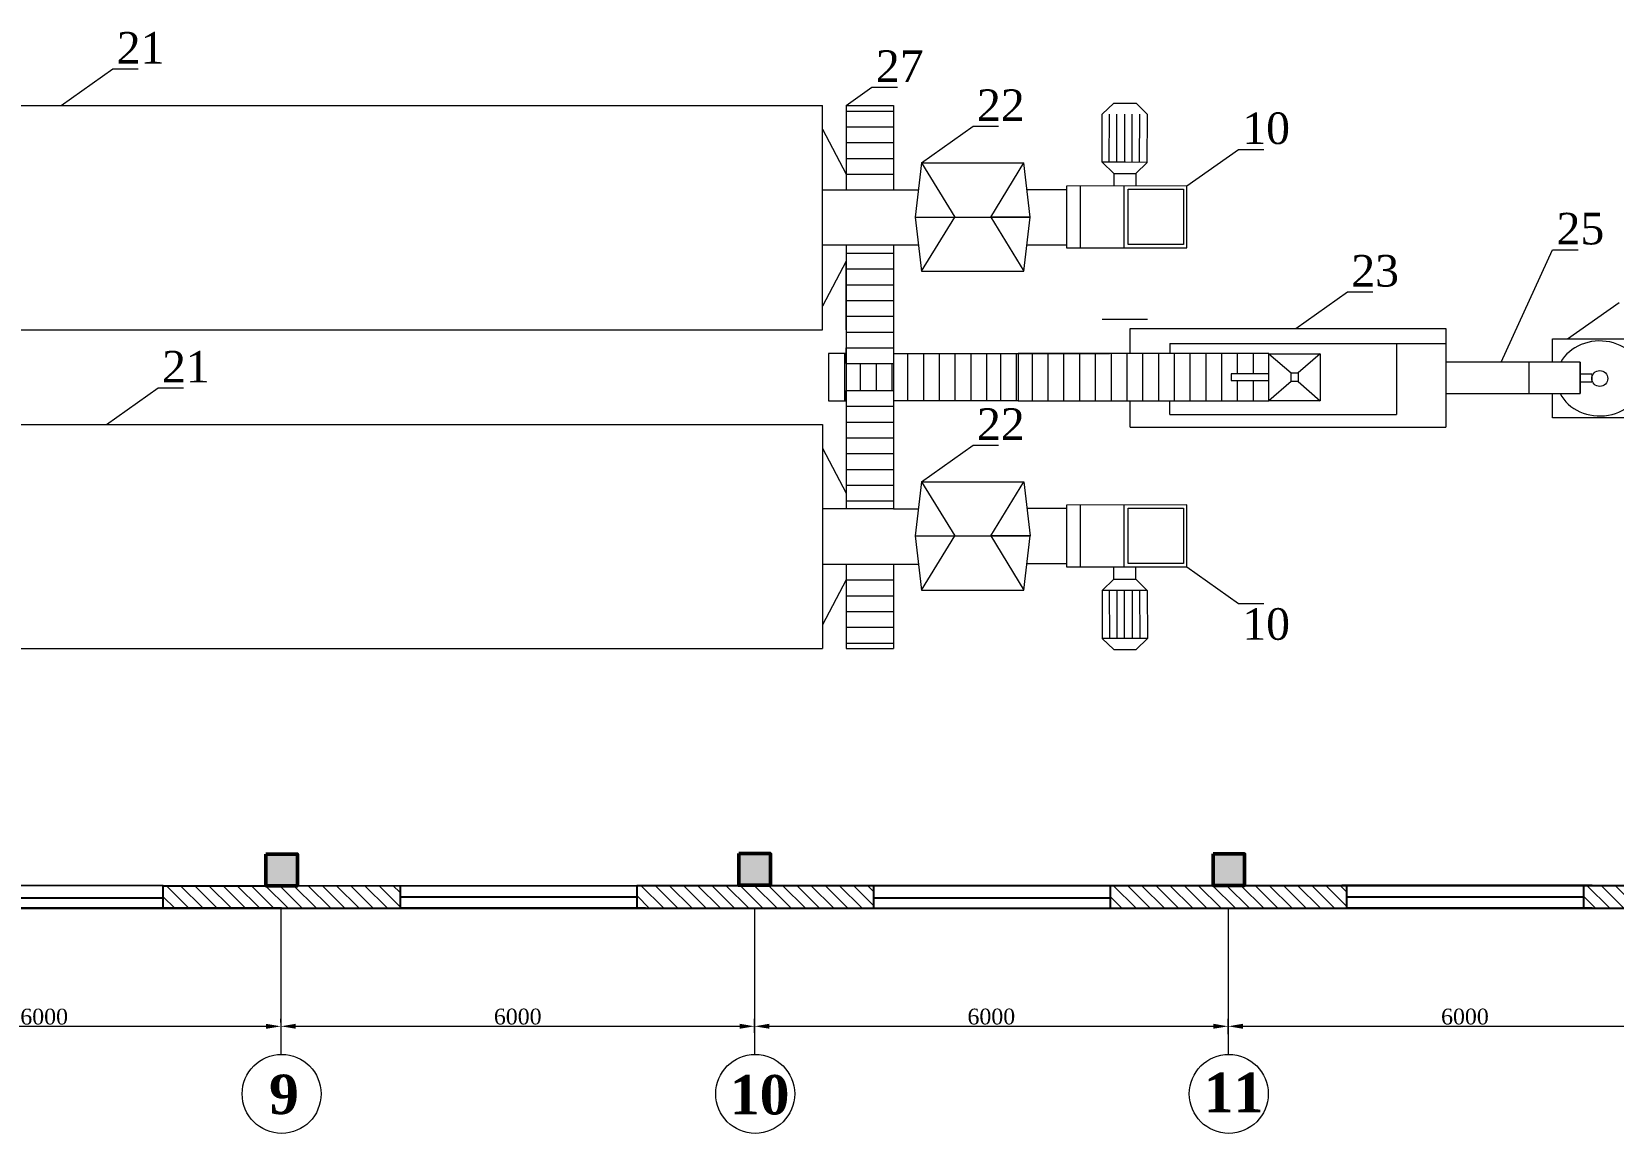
# Model space of a CAD drawing. Header units: inches. Extents: x -4475333 to 345677417, y -211198149 to 2125895.
# Drawn here: x -1854394 to -1834354, y 1209159 to 1223116 of the extents above; entities that cross this region are included whole.
import ezdxf

# ---------------------------------------------------------------- set-up
doc = ezdxf.new("R2010")
doc.units = ezdxf.units.IN
doc.header["$LTSCALE"] = 150
doc.header["$MEASUREMENT"] = 0
for name, color, linetype, lineweight in [('1. N thuong', 255, 'Continuous', 0), ('chuthichso', 8, 'Continuous', 0), ('cot', 2, 'Continuous', 50), ('KHUNG BVE', 7, 'Continuous', 0), ('NHA XUONG', 80, 'Continuous', 50)]:
    doc.layers.add(name, color=color, linetype=linetype, lineweight=lineweight)
for name, color, linetype in [('12132', 7, 'Continuous'), ('132132', 7, 'Continuous'), ('BUOC COT', 7, 'Continuous')]:
    doc.layers.add(name, color=color, linetype=linetype)
doc.styles.add('1', font='times.ttf')
doc.styles.add('CHU DAM', font='arialbd.ttf', dxfattribs={"height": 200})
doc.styles.get("Standard").update_dxf_attribs({"font": 'times.ttf', "height": 100})
doc.dimstyles.new('75', dxfattribs={"dimtxt": 200, "dimasz": 188, "dimexe": 94, "dimexo": 47, "dimgap": 20, "dimtad": 1, "dimtoh": 1, "dimdec": 0, "dimtxsty": '1', "dimcen": 2.5, "dimclrt": 256, "dimadec": 0, "dimazin": 0, "dimtfac": 1, "dimtdec": 0, "dimtix": 1, "dimtmove": 0, "dimatfit": 2, "dimfxl": 1, "dimlwd": 9, "dimlwe": 9, "dimarcsym": 0})

# ---------------------------------------------------------------- blocks, each defined once
blk = doc.blocks.new('*D132')
at = {"layer": '132132', "color": 0, "lineweight": 9, "ltscale": 3, "transparency": 16777216}
for p, q in [((-1857235, 1210468), (-1857235, 1210421)), ((-1857047, 1210515), (-1851423, 1210515)), ((-1851235, 1210468), (-1851235, 1210421))]:
    blk.add_line(p, q, dxfattribs=at)
at = {"layer": '132132', "color": 0, "lineweight": 0, "ltscale": 3, "transparency": 16777216}
for points in [[(-1857047, 1210546), (-1857047, 1210483), (-1857235, 1210515)], [(-1851423, 1210546), (-1851423, 1210483), (-1851235, 1210515)]]:
    blk.add_solid(points, dxfattribs=at)
at = {"layer": 'Defpoints', "color": 0, "lineweight": 0, "ltscale": 3, "transparency": 16777216}
for p in [(-1857235, 1210515), (-1851235, 1210515), (-1851235, 1210515)]:
    blk.add_point(p, dxfattribs=at)
at = {"layer": '132132', "lineweight": 9, "ltscale": 3, "transparency": 16777216, "insert": (-1854235, 1210636), "char_height": 200, "attachment_point": 5, "style": '1'}
blk.add_mtext('6000', dxfattribs=at)
blk = doc.blocks.new('*D133')
at = {"layer": '132132', "color": 0, "lineweight": 9, "ltscale": 3, "transparency": 16777216}
for p, q in [((-1851235, 1210562), (-1851235, 1210609)), ((-1845235, 1210562), (-1845235, 1210609)), ((-1851047, 1210515), (-1845423, 1210515))]:
    blk.add_line(p, q, dxfattribs=at)
at = {"layer": '132132', "color": 0, "lineweight": 0, "ltscale": 3, "transparency": 16777216}
for points in [[(-1851047, 1210547), (-1851047, 1210484), (-1851235, 1210515)], [(-1845423, 1210547), (-1845423, 1210484), (-1845235, 1210515)]]:
    blk.add_solid(points, dxfattribs=at)
at = {"layer": 'Defpoints', "color": 0, "lineweight": 0, "ltscale": 3, "transparency": 16777216}
for p in [(-1851235, 1210515), (-1845235, 1210515), (-1845235, 1210515)]:
    blk.add_point(p, dxfattribs=at)
at = {"layer": '132132', "lineweight": 9, "ltscale": 3, "transparency": 16777216, "insert": (-1848235, 1210637), "char_height": 200, "attachment_point": 5, "style": '1'}
blk.add_mtext('6000', dxfattribs=at)
blk = doc.blocks.new('*D134')
at = {"layer": '132132', "color": 0, "lineweight": 9, "ltscale": 3, "transparency": 16777216}
for p, q in [((-1845235, 1210432), (-1845235, 1210609)), ((-1839235, 1210432), (-1839235, 1210609)), ((-1845047, 1210515), (-1839423, 1210515))]:
    blk.add_line(p, q, dxfattribs=at)
at = {"layer": '132132', "color": 0, "lineweight": 0, "ltscale": 3, "transparency": 16777216}
for points in [[(-1845047, 1210547), (-1845047, 1210484), (-1845235, 1210515)], [(-1839423, 1210547), (-1839423, 1210484), (-1839235, 1210515)]]:
    blk.add_solid(points, dxfattribs=at)
at = {"layer": 'Defpoints', "color": 0, "lineweight": 0, "ltscale": 3, "transparency": 16777216}
for p in [(-1845235, 1210385), (-1839235, 1210515), (-1839235, 1210385)]:
    blk.add_point(p, dxfattribs=at)
at = {"layer": '132132', "lineweight": 9, "ltscale": 3, "transparency": 16777216, "insert": (-1842235, 1210637), "char_height": 200, "attachment_point": 5, "style": '1'}
blk.add_mtext('6000', dxfattribs=at)
blk = doc.blocks.new('*D135')
at = {"layer": '132132', "color": 0, "lineweight": 9, "ltscale": 3, "transparency": 16777216}
for p, q in [((-1839235, 1210417), (-1839235, 1210609)), ((-1833235, 1210417), (-1833235, 1210609)), ((-1839047, 1210515), (-1833423, 1210515))]:
    blk.add_line(p, q, dxfattribs=at)
at = {"layer": '132132', "color": 0, "lineweight": 0, "ltscale": 3, "transparency": 16777216}
for points in [[(-1839047, 1210547), (-1839047, 1210484), (-1839235, 1210515)], [(-1833423, 1210547), (-1833423, 1210484), (-1833235, 1210515)]]:
    blk.add_solid(points, dxfattribs=at)
at = {"layer": 'Defpoints', "color": 0, "lineweight": 0, "ltscale": 3, "transparency": 16777216}
for p in [(-1833235, 1210515), (-1833235, 1210370), (-1839235, 1210370)]:
    blk.add_point(p, dxfattribs=at)
at = {"layer": '132132', "lineweight": 9, "ltscale": 3, "transparency": 16777216, "insert": (-1836235, 1210637), "char_height": 200, "attachment_point": 5, "style": '1'}
blk.add_mtext('6000', dxfattribs=at)

msp = doc.modelspace()

# ---------------------------------------------------------------- hatches: boundary and pattern name
at = {"layer": '12132', "lineweight": 5}
for points in [[(-1851026.1, 1212296.5), (-1851026.1, 1212696.5), (-1851426.1, 1212696.5), (-1851426.1, 1212296.5)], [(-1845034.9, 1212302.2), (-1845034.9, 1212702.2), (-1845434.9, 1212702.2), (-1845434.9, 1212302.2)], [(-1839026.1, 1212299.9), (-1839026.1, 1212699.9), (-1839426.1, 1212699.9), (-1839426.1, 1212299.9)]]:
    msp.add_hatch(color=7, dxfattribs=at).paths.add_polyline_path(points)
h = msp.add_hatch(dxfattribs=at)
h.set_pattern_fill('ANSI31', color=3, scale=40, angle=-90, style=0)
h.set_pattern_definition([(315, (-1911185.49, 4439747.26), (89.802561, 89.802561), [])])
h.paths.add_polyline_path([(-1851123.2, 1212010.2), (-1849726, 1212010.2), (-1849726, 1212299.9), (-1850623.2, 1212299.7), (-1852726.1, 1212299.7), (-1852726.1, 1212010.2)])
h = msp.add_hatch(dxfattribs=at)
h.set_pattern_fill('ANSI31', color=3, scale=40, angle=-90, style=0)
h.set_pattern_definition([(315, (-1905350.7, 4439747.26), (89.802561, 89.802561), [])])
h.paths.add_polyline_path([(-1845288.4, 1212010.2), (-1843726.1, 1212010.2), (-1843726.1, 1212299.7), (-1844788.4, 1212299.7), (-1846726.1, 1212299), (-1846726.1, 1212009.3)])
h = msp.add_hatch(dxfattribs=at)
h.set_pattern_fill('ANSI31', color=3, scale=40, angle=-90, style=0)
h.set_pattern_definition([(315, (-1899185.49, 4439747.26), (89.802561, 89.802561), [])])
h.paths.add_polyline_path([(-1839123.2, 1212010.2), (-1837734.9, 1212010.2), (-1837734.9, 1212299.9), (-1838623.2, 1212299.7), (-1840726.1, 1212299.7), (-1840726.1, 1212010.2)])
h = msp.add_hatch(dxfattribs=at)
h.set_pattern_fill('ANSI31', color=3, scale=40, angle=-90, style=0)
h.set_pattern_definition([(315, (-1893185.49, 4439747.26), (89.802561, 89.802561), [])])
h.paths.add_polyline_path([(-1833123.2, 1212010.2), (-1831726, 1212010.2), (-1831726, 1212299.9), (-1832623.2, 1212299.7), (-1834734.9, 1212299.7), (-1834734.9, 1212010.2)])

# ---------------------------------------------------------------- linework, layer by layer
at = {"color": 3}
for p, q in [((-1852726.1, 1212296.5), (-1855560.9, 1212296.8)), ((-1852726.1, 1212010.2), (-1852726.1, 1212299.7)), ((-1852726.1, 1212296.5), (-1851226.1, 1212296.5)), ((-1851226.1, 1212296.5), (-1845226.1, 1212299.9)), ((-1849726.1, 1212296.5), (-1846726.1, 1212299.9)), ((-1849726.1, 1212297.4), (-1849726.1, 1212011.1)), ((-1846726.1, 1212299.9), (-1837623.6, 1212299.9)), ((-1846726.1, 1212299.9), (-1846726.1, 1212010.2)), ((-1845226.1, 1212299.9), (-1839226.1, 1212299.9)), ((-1843726.1, 1212299.7), (-1843726.1, 1212010.2)), ((-1840726.1, 1212010.2), (-1840726.1, 1212299.7)), ((-1839226.1, 1212299.9), (-1833226.1, 1212299.9)), ((-1837398.6, 1212299.9), (-1837796.5, 1212299.9)), ((-1837734.9, 1212299.9), (-1837734.9, 1212010.2)), ((-1837734.9, 1212299.9), (-1834734.9, 1212299.9)), ((-1834623.6, 1212299.9), (-1837623.6, 1212299.9)), ((-1834623.6, 1212299.9), (-1837183.5, 1212299.9)), ((-1836232.5, 1212299.9), (-1836032.5, 1212299.9)), ((-1834734.9, 1212299.9), (-1834734.9, 1212010.2)), ((-1834623.6, 1212299.9), (-1831814.7, 1212299.9)), ((-1852726.1, 1212140.3), (-1855726.1, 1212140.3)), ((-1852726.1, 1212010.2), (-1855560.9, 1212010.2)), ((-1853060.9, 1212010.2), (-1852226.1, 1212010.2)), ((-1852726.1, 1212010.2), (-1849614.7, 1212011)), ((-1852726.1, 1212010.2), (-1851026.1, 1212010.1)), ((-1851226.1, 1212010.1), (-1852726.1, 1212010.1)), ((-1851026.1, 1212010.1), (-1827226.1, 1212010.1)), ((-1849726.1, 1212155.9), (-1846726.1, 1212155.9)), ((-1846726.1, 1212011.1), (-1849726.1, 1212011.1)), ((-1846614.7, 1212011.1), (-1849174.6, 1212011.1)), ((-1846614.7, 1212011), (-1837623.6, 1212010.1)), ((-1840726.1, 1212140.3), (-1843726.1, 1212140.3)), ((-1837734.9, 1212155), (-1834734.9, 1212155)), ((-1834734.9, 1212010.2), (-1837734.9, 1212010.2)), ((-1834623.6, 1212010.2), (-1837183.5, 1212010.2)), ((-1834623.6, 1212010.1), (-1831814.7, 1212010.1))]:
    msp.add_line(p, q, dxfattribs=at)
msp.add_lwpolyline([(-1855560.9, 1212010.2), (-1852726.1, 1212010.2), (-1852726.1, 1212010.2)], dxfattribs=at)
at = {"layer": '1. N thuong', "lineweight": 0}
for p, q in [((-1844073.6, 1222179.9), (-1843747.2, 1222411.9)), ((-1843747.2, 1222411.9), (-1843424.3, 1222411.9)), ((-1840829.5, 1222069.4), (-1840682.3, 1222210.2)), ((-1840682.3, 1222210.2), (-1840402.1, 1222209.5)), ((-1840258.6, 1222068), (-1840402.1, 1222209.5)), ((-1859963.6, 1222179.9), (-1844373.6, 1222179.9)), ((-1844373.6, 1219339.9), (-1844373.6, 1222179.9)), ((-1844073.6, 1222179.9), (-1844073.6, 1221109.9)), ((-1844073.6, 1222179.9), (-1843473.6, 1222179.9)), ((-1844073.6, 1222179.9), (-1844073.6, 1221109.9)), ((-1844073.6, 1222179.9), (-1843473.6, 1222179.9)), ((-1844073.6, 1222179.9), (-1843473.6, 1222179.9)), ((-1844073.6, 1222179.9), (-1844073.6, 1221309.9)), ((-1844073.6, 1222109.9), (-1843473.6, 1222109.9)), ((-1843473.6, 1222179.9), (-1843473.6, 1221109.9)), ((-1840831, 1221461.1), (-1840829.5, 1222069.4)), ((-1840741.5, 1221460.9), (-1840740, 1222069.2)), ((-1840645.2, 1221460.7), (-1840643.7, 1222068.9)), ((-1840547.4, 1222068.7), (-1840548.9, 1221460.4)), ((-1840452.6, 1221460.2), (-1840451.2, 1222068.5)), ((-1840356.3, 1221460), (-1840354.9, 1222068.3)), ((-1840260, 1221459.7), (-1840258.6, 1222068)), ((-1844373.6, 1221879.9), (-1844073.6, 1221309.9)), ((-1844073.6, 1221909.9), (-1843473.6, 1221909.9)), ((-1844073.6, 1221909.9), (-1843473.6, 1221909.9)), ((-1844073.6, 1221709.9), (-1843473.6, 1221709.9)), ((-1844073.6, 1221709.9), (-1843473.6, 1221709.9)), ((-1844073.6, 1221509.9), (-1843473.6, 1221509.9)), ((-1844073.6, 1221509.9), (-1843473.6, 1221509.9)), ((-1843118.8, 1221452.9), (-1843198.8, 1220766.9)), ((-1843118.9, 1221452.8), (-1841822.8, 1221452.9)), ((-1843118.8, 1221452.9), (-1842698.8, 1220766.9)), ((-1843118.8, 1221452.9), (-1841822.8, 1221452.9)), ((-1842242.8, 1220766.9), (-1841822.8, 1221452.9)), ((-1841742.8, 1220766.9), (-1841822.8, 1221452.9)), ((-1840534.1, 1221460.4), (-1840831, 1221461.1)), ((-1840831, 1221461.1), (-1840684.4, 1221319.6)), ((-1840260, 1221459.7), (-1840534.1, 1221460.4)), ((-1840260, 1221459.7), (-1840404.2, 1221318.9)), ((-1844073.6, 1221309.9), (-1843473.6, 1221309.9)), ((-1840684.4, 1221319.6), (-1840685.2, 1221160.6)), ((-1840684.4, 1221319.6), (-1840404.2, 1221318.9)), ((-1840404.2, 1221318.9), (-1840404.9, 1221160.6)), ((-1844373.6, 1220409.9), (-1844373.6, 1221109.9)), ((-1844373.6, 1221109.9), (-1843158.8, 1221109.9)), ((-1844073.6, 1221109.9), (-1843473.6, 1221109.9)), ((-1844073.6, 1221109.9), (-1843473.6, 1221109.9)), ((-1839757.8, 1221160.6), (-1841283.6, 1221158.9)), ((-1841283.6, 1221158.9), (-1841283.6, 1220374.9)), ((-1841108.5, 1221159.1), (-1841108.5, 1220375.1)), ((-1840558.5, 1221160.6), (-1840558.5, 1220376.6)), ((-1840499.8, 1220418.6), (-1840501.5, 1221113.5)), ((-1840499.8, 1220768.6), (-1840499.8, 1221118.6)), ((-1840499.8, 1221118.6), (-1839799.8, 1221118.6)), ((-1839801.2, 1221115.2), (-1839802, 1220418.6)), ((-1839799.8, 1221118.6), (-1839799.8, 1220418.6)), ((-1839757.8, 1220376.6), (-1839757.8, 1221160.6)), ((-1843198.8, 1220766.9), (-1841742.8, 1220766.9)), ((-1843198.8, 1220766.9), (-1842698.8, 1220766.9)), ((-1843198.8, 1220766.9), (-1843118.8, 1220080.9)), ((-1843118.8, 1220080.9), (-1842698.8, 1220766.9)), ((-1841742.8, 1220766.9), (-1842242.8, 1220766.9)), ((-1842242.8, 1220766.9), (-1841822.8, 1220080.9)), ((-1841822.8, 1220080.9), (-1841742.8, 1220766.9)), ((-1840499.8, 1220418.6), (-1840499.8, 1220768.6)), ((-1843158.8, 1220409.9), (-1844373.6, 1220409.9)), ((-1844073.6, 1220409.9), (-1844073.6, 1219339.9)), ((-1844073.6, 1220409.9), (-1844073.6, 1217069.9)), ((-1843473.6, 1220409.9), (-1843473.6, 1217069.9)), ((-1839799.8, 1220418.6), (-1840499.8, 1220418.6)), ((-1839799.8, 1220418.6), (-1840499.8, 1220418.6)), ((-1844073.6, 1220209.9), (-1844373.6, 1219639.9)), ((-1844073.6, 1220309.9), (-1843473.6, 1220309.9)), ((-1844073.6, 1220309.9), (-1843473.6, 1220309.9)), ((-1844073.6, 1219339.9), (-1844073.6, 1220209.9)), ((-1841283.6, 1220374.9), (-1839757.8, 1220376.6)), ((-1844073.6, 1220109.9), (-1843473.6, 1220109.9)), ((-1843118.8, 1220080.9), (-1841822.8, 1220080.9)), ((-1844073.6, 1219909.9), (-1843473.6, 1219909.9)), ((-1844073.6, 1219909.9), (-1843473.6, 1219909.9)), ((-1844073.6, 1219709.9), (-1843473.6, 1219709.9)), ((-1844073.6, 1219509.9), (-1843473.6, 1219509.9)), ((-1844073.6, 1219509.9), (-1843473.6, 1219509.9)), ((-1840258.6, 1219469.3), (-1840829.5, 1219467.9)), ((-1859963.6, 1219339.9), (-1844373.6, 1219339.9)), ((-1844073.6, 1219309.9), (-1843473.6, 1219309.9)), ((-1840476.8, 1219039.9), (-1840476.8, 1219354.9)), ((-1840476.8, 1219354.9), (-1836476.8, 1219354.9)), ((-1836476.8, 1219354.9), (-1836476.8, 1218104.9)), ((-1835126.8, 1219222.3), (-1833926.8, 1219222.3)), ((-1835126.8, 1218929.7), (-1835126.8, 1219222.3)), ((-1844073.6, 1219039.9), (-1844296.2, 1219039.9)), ((-1844296.2, 1219039.9), (-1844296.2, 1218439.9)), ((-1844096.2, 1219039.9), (-1844096.2, 1218439.9)), ((-1844073.6, 1219109.9), (-1843473.6, 1219109.9)), ((-1844073.6, 1219109.9), (-1843473.6, 1219109.9)), ((-1844073.6, 1218909.9), (-1844073.6, 1219109.9)), ((-1844073.6, 1219109.9), (-1843473.6, 1219109.9)), ((-1844073.6, 1219039.9), (-1844073.6, 1218909.9)), ((-1843473.6, 1219039.9), (-1841896.2, 1219039.9)), ((-1843473.6, 1219039.9), (-1843473.6, 1218439.9)), ((-1843296.2, 1219039.9), (-1843296.2, 1218439.9)), ((-1843096.2, 1219039.9), (-1843096.2, 1218439.9)), ((-1842896.2, 1219039.9), (-1842896.2, 1218439.9)), ((-1842696.2, 1219039.9), (-1842696.2, 1218439.9)), ((-1842496.2, 1219039.9), (-1842496.2, 1218439.9)), ((-1842296.2, 1219039.9), (-1842296.2, 1218439.9)), ((-1842296.2, 1219039.9), (-1842296.2, 1218439.9)), ((-1842118.8, 1219039.9), (-1842118.8, 1218439.9)), ((-1841918.8, 1219039.9), (-1841918.8, 1218439.9)), ((-1838718.8, 1219039.9), (-1841896.2, 1219039.9)), ((-1841896.2, 1219039.9), (-1840736, 1219039.9)), ((-1841896.2, 1219039.9), (-1841896.2, 1218439.9)), ((-1841718.8, 1219039.9), (-1841718.8, 1218439.9)), ((-1841518.8, 1219039.9), (-1841518.8, 1218439.9)), ((-1841318.8, 1219039.9), (-1841318.8, 1218439.9)), ((-1841118.8, 1219039.9), (-1841118.8, 1218439.9)), ((-1840918.8, 1219039.9), (-1840918.8, 1218439.9)), ((-1840718.8, 1219039.9), (-1840718.8, 1218439.9)), ((-1840518.8, 1219039.9), (-1840518.8, 1218439.9)), ((-1840318.8, 1219039.9), (-1840318.8, 1218439.9)), ((-1840118.8, 1219039.9), (-1840118.8, 1218439.9)), ((-1839972.8, 1219163.2), (-1839972.8, 1219039.9)), ((-1839972.8, 1219163.2), (-1837100.8, 1219163.2)), ((-1839918.8, 1219039.9), (-1839918.8, 1218439.9)), ((-1839718.8, 1219039.9), (-1839718.8, 1218439.9)), ((-1839518.8, 1219039.9), (-1839518.8, 1218439.9)), ((-1839318.8, 1219039.9), (-1839318.8, 1218439.9)), ((-1839118.8, 1219039.9), (-1839118.8, 1218780.9)), ((-1838918.8, 1219039.9), (-1838918.8, 1218780.9)), ((-1838718.8, 1218439.9), (-1838718.8, 1219039.9)), ((-1838718.8, 1219035.4), (-1838438, 1218791.6)), ((-1838070.3, 1219035.4), (-1838347.3, 1218791.6)), ((-1837100.8, 1219163.2), (-1837100.8, 1218267)), ((-1837100.8, 1219163.2), (-1836476.8, 1219163.2)), ((-1834719.1, 1219167.3), (-1834718.8, 1219167.3)), ((-1844073.6, 1218909.9), (-1843473.6, 1218909.9)), ((-1844073.6, 1218909.9), (-1843473.6, 1218909.9)), ((-1844073.6, 1218909.9), (-1843473.6, 1218909.9)), ((-1843896.2, 1218909.9), (-1843896.2, 1218569.9)), ((-1843696.2, 1218909.9), (-1843696.2, 1218569.9)), ((-1843496.2, 1218909.9), (-1843496.2, 1218569.9)), ((-1835126.8, 1218929.7), (-1836476.8, 1218929.7)), ((-1836476.8, 1218929.7), (-1836476.8, 1218530)), ((-1835426.8, 1218929.7), (-1835426.8, 1218530)), ((-1834776.8, 1218929.7), (-1835126.8, 1218929.7)), ((-1834776.8, 1218929.7), (-1834776.8, 1218530)), ((-1834776.8, 1218530), (-1834776.8, 1218929.7)), ((-1838718.8, 1218780.9), (-1839195.8, 1218780.9)), ((-1839195.8, 1218780.9), (-1839195.8, 1218694.4)), ((-1839195.8, 1218694.4), (-1838718.8, 1218694.4)), ((-1839118.8, 1218694.4), (-1839118.8, 1218439.9)), ((-1838918.8, 1218694.4), (-1838918.8, 1218439.9)), ((-1838438, 1218682.1), (-1838718.8, 1218439.9)), ((-1838347.3, 1218682.1), (-1838070.3, 1218439.9)), ((-1834776.8, 1218779.9), (-1834626.8, 1218779.9)), ((-1834776.8, 1218679.9), (-1834626.8, 1218679.9)), ((-1834626.8, 1218779.9), (-1834626.8, 1218679.9)), ((-1844296.2, 1218439.9), (-1844073.6, 1218439.9)), ((-1844073.6, 1218439.9), (-1844073.6, 1218569.9)), ((-1844073.6, 1218569.9), (-1843473.6, 1218569.9)), ((-1844073.6, 1218569.9), (-1843473.6, 1218569.9)), ((-1844073.6, 1218569.9), (-1843473.6, 1218569.9)), ((-1841896.2, 1218439.9), (-1843473.6, 1218439.9)), ((-1841896.2, 1218439.9), (-1838718.8, 1218439.9)), ((-1840476.8, 1218104.9), (-1840476.8, 1218439.9)), ((-1839972.8, 1218267), (-1839972.8, 1218439.9)), ((-1836476.8, 1218530), (-1835126.8, 1218530)), ((-1835126.8, 1218222.3), (-1835126.8, 1218530)), ((-1835126.8, 1218530), (-1834776.8, 1218530)), ((-1844073.6, 1218369.9), (-1843473.6, 1218369.9)), ((-1839972.8, 1218267), (-1837100.8, 1218267)), ((-1833926.8, 1218222.3), (-1835126.8, 1218222.3)), ((-1859963.6, 1218139.9), (-1844373.6, 1218139.9)), ((-1844373.6, 1218139.9), (-1844373.6, 1215299.9)), ((-1844073.6, 1218169.9), (-1843473.6, 1218169.9)), ((-1844073.6, 1218169.9), (-1843473.6, 1218169.9)), ((-1844073.6, 1218139.9), (-1844073.6, 1217069.9)), ((-1840476.8, 1218104.9), (-1836476.8, 1218104.9)), ((-1844373.6, 1217839.9), (-1844073.6, 1217269.9)), ((-1844073.6, 1217969.9), (-1843473.6, 1217969.9)), ((-1844073.6, 1217769.9), (-1843473.6, 1217769.9)), ((-1844073.6, 1217769.9), (-1843473.6, 1217769.9)), ((-1844073.6, 1217569.9), (-1843473.6, 1217569.9)), ((-1843118.8, 1217412.9), (-1843198.8, 1216726.9)), ((-1843118.9, 1217412.8), (-1841822.8, 1217412.9)), ((-1843118.8, 1217412.9), (-1842698.8, 1216726.9)), ((-1843118.8, 1217412.9), (-1841822.8, 1217412.9)), ((-1842242.8, 1216726.9), (-1841822.8, 1217412.9)), ((-1844073.6, 1217369.9), (-1843473.6, 1217369.9)), ((-1844073.6, 1217369.9), (-1843473.6, 1217369.9)), ((-1843473.6, 1217069.9), (-1844373.6, 1217069.9)), ((-1844373.6, 1217069.9), (-1844373.6, 1216369.9)), ((-1844073.6, 1217169.9), (-1843473.6, 1217169.9)), ((-1843473.6, 1217069.9), (-1843158.8, 1217069.9)), ((-1839757.8, 1217120.6), (-1841283.6, 1217118.9)), ((-1841283.6, 1217118.9), (-1841283.6, 1216334.9)), ((-1841108.5, 1217119.1), (-1841108.5, 1216335.1)), ((-1840558.5, 1217120.6), (-1840558.5, 1216336.6)), ((-1840499.8, 1216378.6), (-1840501.5, 1217073.5)), ((-1840499.8, 1216728.6), (-1840499.8, 1217078.6)), ((-1840499.8, 1217078.6), (-1839799.8, 1217078.6)), ((-1839801.2, 1217075.2), (-1839802, 1216378.6)), ((-1839799.8, 1217078.6), (-1839799.8, 1216378.6)), ((-1839757.8, 1216336.6), (-1839757.8, 1217120.6)), ((-1843198.8, 1216726.9), (-1841742.8, 1216726.9)), ((-1843198.8, 1216726.9), (-1842698.8, 1216726.9)), ((-1843198.8, 1216726.9), (-1843118.8, 1216040.9)), ((-1843118.8, 1216040.9), (-1842698.8, 1216726.9)), ((-1841742.8, 1216726.9), (-1842242.8, 1216726.9)), ((-1842242.8, 1216726.9), (-1841822.8, 1216040.9)), ((-1841822.8, 1216040.9), (-1841742.8, 1216726.9)), ((-1840499.8, 1216378.6), (-1840499.8, 1216728.6)), ((-1844373.6, 1216369.9), (-1843157.2, 1216369.9)), ((-1844073.6, 1216369.9), (-1844073.6, 1215299.9)), ((-1844073.6, 1216369.9), (-1844073.6, 1215299.9)), ((-1843473.6, 1216369.9), (-1843473.6, 1215299.9)), ((-1841283.6, 1216334.9), (-1839757.8, 1216336.6)), ((-1840684.4, 1216177.7), (-1840685.2, 1216336.6)), ((-1839799.8, 1216378.6), (-1840499.8, 1216378.6)), ((-1839799.8, 1216378.6), (-1840499.8, 1216378.6)), ((-1840404.2, 1216178.4), (-1840404.9, 1216336.6)), ((-1844073.6, 1216169.9), (-1844373.6, 1215599.9)), ((-1844073.6, 1216169.9), (-1843473.6, 1216169.9)), ((-1844073.6, 1216169.9), (-1843473.6, 1216169.9)), ((-1843118.8, 1216040.9), (-1841822.8, 1216040.9)), ((-1840831, 1216036.2), (-1840684.4, 1216177.7)), ((-1840534.1, 1216036.9), (-1840831, 1216036.2)), ((-1840831, 1216036.2), (-1840829.5, 1215427.9)), ((-1840741.5, 1216036.4), (-1840740, 1215428.1)), ((-1840684.4, 1216177.7), (-1840404.2, 1216178.4)), ((-1840645.2, 1216036.6), (-1840643.7, 1215428.4)), ((-1840547.4, 1215428.6), (-1840548.9, 1216036.9)), ((-1840260, 1216037.5), (-1840534.1, 1216036.9)), ((-1840452.6, 1216037.1), (-1840451.2, 1215428.8)), ((-1840260, 1216037.5), (-1840404.2, 1216178.4)), ((-1840356.3, 1216037.3), (-1840354.9, 1215429)), ((-1840260, 1216037.5), (-1840258.6, 1215429.3)), ((-1844073.6, 1215969.9), (-1843473.6, 1215969.9)), ((-1844073.6, 1215769.9), (-1843473.6, 1215769.9)), ((-1844073.6, 1215769.9), (-1843473.6, 1215769.9)), ((-1844073.6, 1215569.9), (-1843473.6, 1215569.9)), ((-1840258.6, 1215429.3), (-1840829.5, 1215427.9)), ((-1840829.5, 1215427.9), (-1840682.3, 1215287.1)), ((-1840258.6, 1215429.3), (-1840402.1, 1215287.8)), ((-1859963.6, 1215299.9), (-1844373.6, 1215299.9)), ((-1844073.6, 1215369.9), (-1843473.6, 1215369.9)), ((-1844073.6, 1215299.9), (-1843473.6, 1215299.9)), ((-1840682.3, 1215287.1), (-1840402.1, 1215287.8))]:
    msp.add_line(p, q, dxfattribs=at)
for points in [[(-1838718.8, 1219035.4), (-1838070.3, 1219035.4), (-1838070.3, 1218439.9), (-1838718.8, 1218439.9)], [(-1838347.3, 1218682.1), (-1838438, 1218682.1), (-1838438, 1218791.6), (-1838347.3, 1218791.6)]]:
    msp.add_lwpolyline(points, close=True, dxfattribs=at)
msp.add_circle((-1834526.8, 1218722.3), 100.5, dxfattribs=at)
msp.add_ellipse((-1834526.8, 1218722.3), major_axis=(550, 0), ratio=0.8636364, start_param=-2.724985, end_param=2.6896218, dxfattribs=at)
at = {"layer": 'BUOC COT', "color": 7, "lineweight": 20, "ltscale": 10}
for p, q in [((-1851234.9, 1212009.6), (-1851234.9, 1210158.2)), ((-1845234.9, 1212008.6), (-1845234.9, 1210157.2)), ((-1839234.9, 1212010.1), (-1839234.9, 1210158.9))]:
    msp.add_line(p, q, dxfattribs=at)
at = {"layer": 'BUOC COT', "lineweight": 13, "ltscale": 10}
for centre in [(-1851226.4, 1209658.7), (-1845226.6, 1209658.8), (-1839227, 1209658.9)]:
    msp.add_circle(centre, 500, dxfattribs=at)
at = {"layer": 'chuthichso', "lineweight": 0}
for p, q in [((-1854018.2, 1222179.9), (-1853365.3, 1222643.8)), ((-1853365.3, 1222643.8), (-1853042.4, 1222643.8)), ((-1843118.9, 1221452.8), (-1842466, 1221916.7)), ((-1842466, 1221916.7), (-1842143.2, 1221916.7)), ((-1839757.8, 1221160.6), (-1839104.9, 1221624.6)), ((-1839104.9, 1221624.6), (-1838782, 1221624.6)), ((-1835776.8, 1218929.7), (-1835123.8, 1220353)), ((-1835123.8, 1220353), (-1834801, 1220353)), ((-1838376.7, 1219354.9), (-1837723.8, 1219818.9)), ((-1837723.8, 1219818.9), (-1837400.9, 1219818.9)), ((-1834935.5, 1219222.3), (-1834282.6, 1219686.2)), ((-1853444, 1218139.9), (-1852791.1, 1218603.8)), ((-1852791.1, 1218603.8), (-1852468.2, 1218603.8)), ((-1843118.9, 1217412.8), (-1842466, 1217876.7)), ((-1842466, 1217876.7), (-1842143.2, 1217876.7)), ((-1839757.8, 1216336.6), (-1839104.9, 1215872.7)), ((-1839104.9, 1215872.7), (-1838782, 1215872.7))]:
    msp.add_line(p, q, dxfattribs=at)
at = {"layer": 'cot', "color": 7}
for points in [[(-1851426.1, 1212696.5), (-1851026.1, 1212696.5), (-1851026.1, 1212296.5), (-1851426.1, 1212296.5)], [(-1845434.9, 1212702.2), (-1845034.9, 1212702.2), (-1845034.9, 1212302.2), (-1845434.9, 1212302.2)], [(-1839426.1, 1212699.9), (-1839026.1, 1212699.9), (-1839026.1, 1212299.9), (-1839426.1, 1212299.9)]]:
    msp.add_lwpolyline(points, close=True, dxfattribs=at)
at = {"layer": 'KHUNG BVE', "lineweight": 0}
for p, q in [((-1841783.6, 1221116.9), (-1841283.6, 1221116.9)), ((-1841783.6, 1220416.9), (-1841283.6, 1220416.9)), ((-1841822.8, 1217412.9), (-1841742.8, 1216726.9)), ((-1841783.6, 1217076.9), (-1841283.6, 1217076.9)), ((-1841783.6, 1216376.9), (-1841283.6, 1216376.9))]:
    msp.add_line(p, q, dxfattribs=at)

# ---------------------------------------------------------------- texts
at = {"layer": '1. N thuong', "lineweight": 0, "char_height": 400, "width": 236.121}
for s, insert, attachment_point in [('21', (-1853315.8, 1223111.3), 1), ('27', (-1843697.7, 1222879.4), 1), ('22', (-1842416.5, 1222384.2), 1), ('10', (-1839055.4, 1222092.1), 1), ('25', (-1835074.3, 1220820.5), 1), ('23', (-1837674.3, 1220286.4), 1), ('21', (-1852741.6, 1219071.3), 1), ('22', (-1842416.5, 1218344.2), 1), ('10', (-1839055.4, 1215405.2), 7)]:
    msp.add_mtext(s, dxfattribs=dict(at, insert=insert, attachment_point=attachment_point))
at = {"layer": 'NHA XUONG', "color": 50, "lineweight": 18, "ltscale": 10, "char_height": 500, "width": 762.076, "attachment_point": 1, "style": 'CHU DAM'}
for s, insert in [('{\\fTimes New Roman|b1|i0|c0|p18;9}', (-1851386.1, 1209903.5)), ('{\\fTimes New Roman|b1|i0|c0|p18;10}', (-1845547.3, 1209898.1)), ('{\\fTimes New Roman|b1|i0|c0|p18;11}', (-1839543.7, 1209926.2))]:
    msp.add_mtext(s, dxfattribs=dict(at, insert=insert))

# ---------------------------------------------------------------- dimensions: what is measured, and where the dimension line sits
at = {"layer": '132132', "color": 0, "lineweight": 9, "ltscale": 3}
for base, p1, p2, picture, middle in [((-1851234.9, 1210514.7), (-1857234.9, 1210515.2), (-1851234.9, 1210515.2), '*D132', (-1854234.9, 1210636.5)), ((-1845234.9, 1210515.2), (-1851234.9, 1210515.2), (-1845234.9, 1210515.2), '*D133', (-1848234.9, 1210637)), ((-1839234.9, 1210515.2), (-1845234.9, 1210384.7), (-1839234.9, 1210384.7), '*D134', (-1842234.9, 1210637)), ((-1833234.9, 1210515.2), (-1839234.9, 1210369.9), (-1833234.9, 1210370.1), '*D135', (-1836234.9, 1210637))]:
    dim = msp.add_linear_dim(base=base, p1=p1, p2=p2, dimstyle='75', dxfattribs=at)
    dim.commit()
    dim.dimension.update_dxf_attribs({"geometry": picture, "text_midpoint": middle})

doc.saveas('drawing.dxf')
